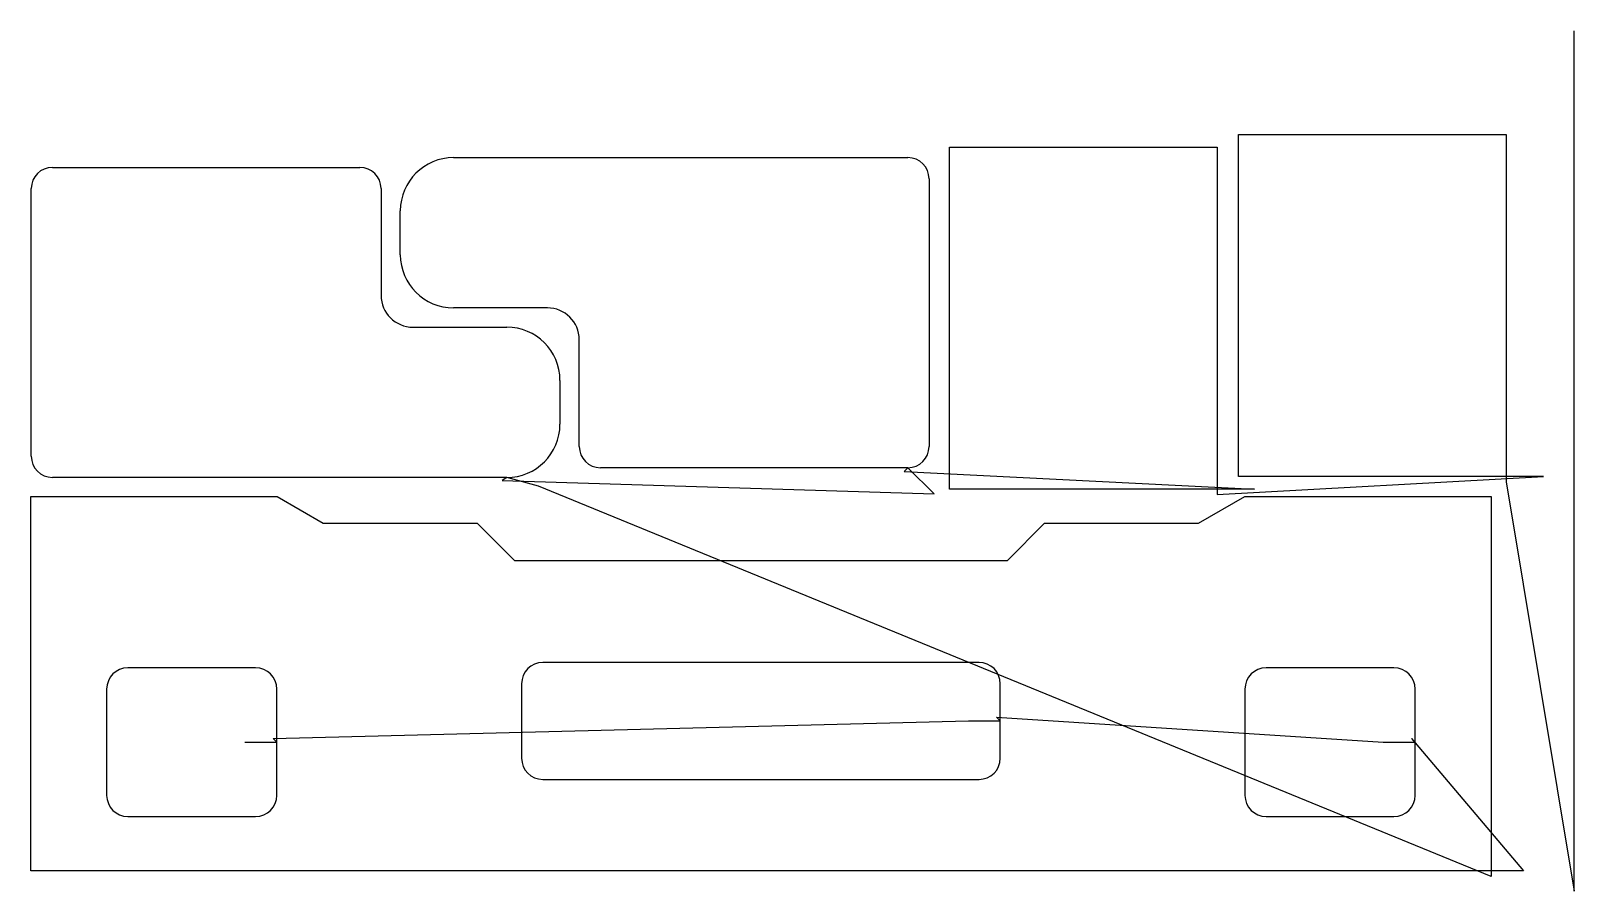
# Model space of a CAD drawing. Header units: metres. Extents: x 19 to 1470, y 0 to 809.
import ezdxf

# ---------------------------------------------------------------- set-up
doc = ezdxf.new("R2010")
doc.units = ezdxf.units.M

msp = doc.modelspace()

# ---------------------------------------------------------------- linework, layer by layer
at = {"layer": 'TOOL_0'}
for p, q in [((1469.648, 808.003), (1469.648, 809.003)), ((1469.648, 1.001), (1469.648, 808.003)), ((1154.264, 389.995), (1154.264, 711.495)), ((1154.264, 711.495), (1405.764, 711.495)), ((1405.764, 711.495), (1405.764, 389.995)), ((882.571, 378.079), (882.571, 699.579)), ((882.571, 699.579), (1134.071, 699.579)), ((1134.071, 699.579), (1134.071, 378.079)), ((416.293, 689.823), (843.293, 689.823)), ((39.367, 680.656), (328.167, 680.656)), ((863.293, 669.823), (863.293, 418.223)), ((19.367, 409.056), (19.367, 660.656)), ((348.167, 660.656), (348.167, 560.356)), ((366.293, 598.523), (366.293, 639.823)), ((504.493, 548.523), (416.293, 548.523)), ((378.167, 530.356), (466.367, 530.356)), ((534.493, 418.223), (534.493, 518.523)), ((516.367, 480.356), (516.367, 439.056)), ((843.293, 398.223), (554.493, 398.223)), ((843.293, 398.223), (839.757, 394.687)), ((839.757, 394.687), (1169.071, 378.079)), ((868.041, 373.474), (843.293, 398.223)), ((466.367, 389.056), (39.367, 389.056)), ((466.367, 389.056), (462.154, 386.088)), ((462.154, 386.088), (868.041, 373.474)), ((496.312, 380.731), (466.367, 389.056)), ((1391.506, 13.885), (496.312, 380.731)), ((1134.071, 378.079), (882.571, 378.079)), ((1134.071, 373.079), (1440.764, 389.995)), ((1169.071, 378.079), (1134.071, 378.079)), ((1134.071, 378.079), (1134.071, 373.079)), ((1405.764, 389.995), (1154.264, 389.995)), ((1440.764, 389.995), (1405.764, 389.995)), ((1405.764, 389.995), (1405.764, 384.995)), ((1405.764, 384.995), (1469.648, 0.001)), ((19.008, 19.191), (19.008, 370.991)), ((19.008, 370.991), (250.499, 370.991)), ((250.499, 370.991), (293.8, 345.991)), ((1116.714, 345.991), (1160.015, 370.991)), ((1160.015, 370.991), (1391.506, 370.991)), ((1391.506, 370.991), (1391.506, 19.191)), ((293.8, 345.991), (438.63, 345.991)), ((438.63, 345.991), (473.63, 310.991)), ((936.884, 310.991), (971.884, 345.991)), ((971.884, 345.991), (1116.714, 345.991)), ((473.63, 310.991), (936.884, 310.991)), ((230.258, 210.091), (110.258, 210.091)), ((910.258, 215.091), (500.258, 215.091)), ((1300.258, 210.091), (1180.258, 210.091)), ((90.258, 190.091), (90.258, 90.091)), ((250.258, 140.091), (250.258, 190.091)), ((480.258, 195.091), (480.258, 125.091)), ((930.258, 160.091), (930.258, 195.091)), ((1160.258, 190.091), (1160.258, 90.091)), ((1320.258, 140.091), (1320.258, 190.091)), ((246.722, 143.627), (900.258, 160.091)), ((900.258, 160.091), (930.258, 160.091)), ((930.258, 160.091), (926.722, 163.627)), ((926.722, 163.627), (1290.258, 140.091)), ((930.258, 125.091), (930.258, 160.091)), ((220.258, 140.091), (250.258, 140.091)), ((250.258, 140.091), (246.722, 143.627)), ((250.258, 90.091), (250.258, 140.091)), ((1290.258, 140.091), (1320.258, 140.091)), ((1320.258, 140.091), (1316.722, 143.627)), ((1316.722, 143.627), (1422.046, 19.191)), ((1320.258, 90.091), (1320.258, 140.091)), ((500.258, 105.091), (910.258, 105.091)), ((110.258, 70.091), (230.258, 70.091)), ((1180.258, 70.091), (1300.258, 70.091)), ((1391.508, 19.191), (19.008, 19.191)), ((1391.506, 19.191), (1391.506, 13.885)), ((1422.046, 19.191), (1391.508, 19.191)), ((1469.648, 0.001), (1469.648, 1.001)), ((1469.648, 1.001), (1469.648, 0.001)), ((1469.648, 0.001), (1469.648, 1.001))]:
    msp.add_line(p, q, dxfattribs=at)
for centre, radius, start, end in [((416.293, 639.823), 50, 90, 180), ((843.293, 669.823), 20, 0, 90), ((39.367, 660.656), 20, 90, 180), ((328.167, 660.656), 20, 0, 90), ((416.293, 598.523), 50, 180, 270), ((378.167, 560.356), 30, 180, 270), ((504.493, 518.523), 30, 0, 90), ((466.367, 480.356), 50, 0, 90), ((466.367, 439.056), 50, 270, 0), ((39.367, 409.056), 20, 180, 270), ((554.493, 418.223), 20, 180, 270), ((843.293, 418.223), 20, 270, 0), ((110.258, 190.091), 20, 90, 180), ((230.258, 190.091), 20, 0, 90), ((500.258, 195.091), 20, 90, 180), ((910.258, 195.091), 20, 0, 90), ((1180.258, 190.091), 20, 90, 180), ((1300.258, 190.091), 20, 0, 90), ((500.258, 125.091), 20, 180, 270), ((910.258, 125.091), 20, 270, 0), ((110.258, 90.091), 20, 180, 270), ((230.258, 90.091), 20, 270, 0), ((1180.258, 90.091), 20, 180, 270), ((1300.258, 90.091), 20, 270, 0)]:
    msp.add_arc(centre, radius, start, end, dxfattribs=at)

doc.saveas('drawing.dxf')
